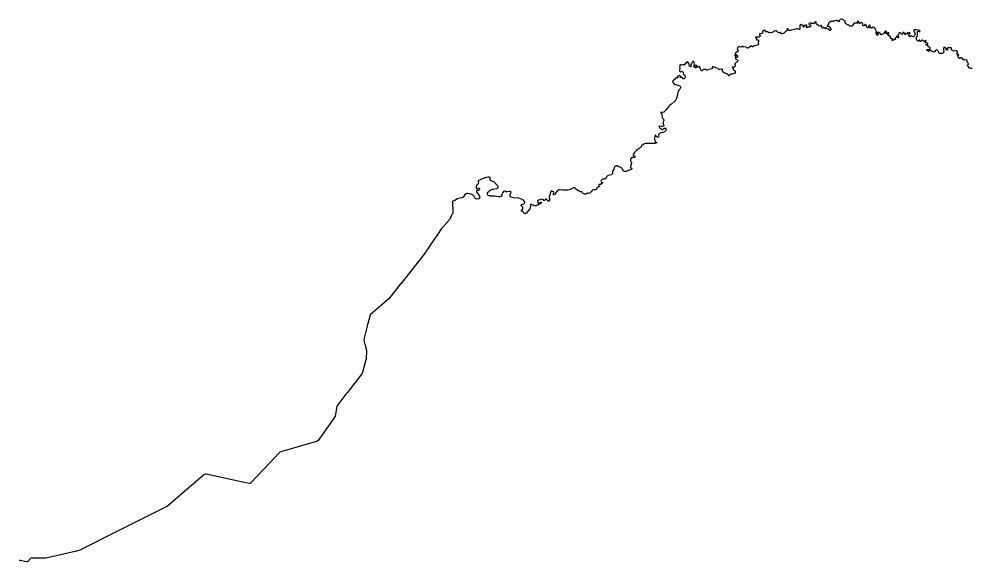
# Model space of a CAD drawing. Extents: x 293476 to 779698, y 145469 to 460400.
# Drawn here: x 336352 to 354812, y 234316 to 244837 of the extents above; entities that cross this region are included whole.
import ezdxf

# ---------------------------------------------------------------- set-up
doc = ezdxf.new("R2010")
doc.units = 0
doc.layers.add('Level 31', color=7, linetype='Continuous')

msp = doc.modelspace()

# ---------------------------------------------------------------- linework, layer by layer
at = {"layer": 'Level 31'}
for points in [[(354819, 243885), (354794, 243880), (354776, 243880), (354767, 243884), (354758, 243893), (354743, 243911), (354734, 243925), (354729, 243941), (354731, 243949), (354745, 243963), (354745, 243970), (354739, 243982), (354728, 243993), (354720, 244028), (354716, 244037), (354706, 244045), (354697, 244049), (354670, 244039), (354660, 244040), (354637, 244060), (354622, 244077), (354608, 244087), (354598, 244086), (354577, 244075), (354571, 244075), (354564, 244081), (354554, 244100), (354545, 244110), (354527, 244124), (354533, 244131), (354554, 244138), (354559, 244142), (354553, 244149), (354545, 244151), (354533, 244152), (354524, 244155), (354519, 244166), (354514, 244171), (354516, 244178), (354530, 244190), (354532, 244196), (354524, 244212), (354517, 244218), (354500, 244221), (354464, 244214), (354458, 244214), (354452, 244216), (354441, 244228), (354430, 244235), (354417, 244237), (354419, 244260), (354416, 244271), (354411, 244277), (354394, 244281), (354360, 244281), (354343, 244278), (354334, 244274), (354333, 244268), (354338, 244254), (354341, 244241), (354339, 244235), (354335, 244235), (354328, 244238), (354310, 244259), (354295, 244283), (354285, 244288), (354270, 244285), (354262, 244276), (354258, 244253), (354265, 244212), (354264, 244195), (354262, 244188), (354245, 244174), (354236, 244172), (354205, 244169), (354187, 244168), (354179, 244171), (354164, 244207), (354137, 244237), (354130, 244240), (354124, 244239), (354115, 244236), (354102, 244224), (354101, 244211), (354099, 244207), (354084, 244199), (354076, 244197), (354069, 244198), (354048, 244209), (354027, 244209), (354020, 244229), (354012, 244233), (354008, 244233), (353971, 244216), (353963, 244216), (353950, 244228), (353939, 244231), (353933, 244236), (353938, 244244), (353945, 244246), (353976, 244244), (353984, 244247), (353991, 244252), (354003, 244268), (354005, 244272), (354002, 244279), (353980, 244289), (353973, 244295), (353967, 244308), (353955, 244322), (353928, 244328), (353925, 244338), (353927, 244351), (353933, 244353), (353954, 244350), (353959, 244354), (353959, 244356), (353956, 244363), (353949, 244370), (353925, 244374), (353918, 244378), (353905, 244393), (353905, 244399), (353916, 244403), (353920, 244409), (353922, 244424), (353918, 244426), (353910, 244424), (353896, 244411), (353868, 244406), (353864, 244410), (353863, 244425), (353859, 244428), (353854, 244427), (353831, 244409), (353816, 244404), (353808, 244404), (353800, 244408), (353800, 244413), (353804, 244425), (353802, 244430), (353797, 244430), (353778, 244413), (353770, 244411), (353763, 244413), (353748, 244421), (353742, 244430), (353739, 244439), (353737, 244459), (353741, 244486), (353747, 244496), (353756, 244505), (353760, 244513), (353760, 244519), (353755, 244525), (353758, 244534), (353758, 244549), (353754, 244567), (353746, 244585), (353750, 244591), (353761, 244600), (353784, 244596), (353804, 244599), (353806, 244602), (353805, 244609), (353799, 244618), (353785, 244623), (353730, 244629), (353698, 244628), (353691, 244626), (353688, 244623), (353685, 244618), (353685, 244607), (353703, 244563), (353709, 244541), (353707, 244532), (353700, 244518), (353690, 244506), (353679, 244498), (353669, 244495), (353658, 244497), (353645, 244504), (353634, 244505), (353627, 244504), (353610, 244492), (353606, 244491), (353602, 244498), (353601, 244511), (353580, 244539), (353584, 244547), (353591, 244553), (353615, 244554), (353616, 244559), (353609, 244568), (353594, 244573), (353577, 244576), (353566, 244573), (353548, 244550), (353542, 244548), (353534, 244559), (353521, 244560), (353518, 244556), (353522, 244549), (353523, 244541), (353520, 244536), (353513, 244538), (353511, 244541), (353508, 244559), (353502, 244570), (353497, 244576), (353482, 244579), (353476, 244577), (353471, 244572), (353465, 244550), (353460, 244542), (353454, 244540), (353439, 244550), (353439, 244562), (353437, 244564), (353420, 244571), (353412, 244572), (353405, 244569), (353398, 244562), (353390, 244539), (353378, 244529), (353380, 244509), (353387, 244487), (353386, 244479), (353384, 244476), (353377, 244474), (353372, 244474), (353367, 244477), (353364, 244487), (353365, 244505), (353362, 244508), (353357, 244508), (353353, 244502), (353345, 244481), (353327, 244469), (353327, 244460), (353331, 244450), (353331, 244444), (353327, 244441), (353302, 244440), (353280, 244423), (353272, 244421), (353268, 244422), (353265, 244426), (353272, 244444), (353271, 244454), (353266, 244456), (353249, 244451), (353248, 244453), (353248, 244465), (353232, 244467), (353232, 244471), (353237, 244482), (353236, 244485), (353229, 244489), (353231, 244501), (353229, 244506), (353225, 244509), (353208, 244507), (353201, 244509), (353196, 244516), (353189, 244521), (353184, 244535), (353173, 244541), (353173, 244549), (353178, 244552), (353187, 244551), (353196, 244547), (353201, 244547), (353203, 244557), (353199, 244569), (353193, 244573), (353186, 244572), (353167, 244565), (353157, 244555), (353150, 244555), (353147, 244557), (353144, 244565), (353145, 244571), (353159, 244586), (353157, 244594), (353151, 244601), (353144, 244603), (353138, 244600), (353091, 244550), (353080, 244545), (353062, 244540), (353052, 244533), (353046, 244532), (353042, 244537), (353038, 244548), (353032, 244557), (353011, 244575), (353003, 244579), (352983, 244579), (352977, 244573), (352978, 244566), (352993, 244552), (352996, 244545), (352987, 244526), (352980, 244524), (352975, 244525), (352972, 244527), (352960, 244558), (352948, 244574), (352948, 244576), (352958, 244585), (352961, 244591), (352961, 244598), (352945, 244633), (352934, 244651), (352922, 244664), (352915, 244671), (352902, 244678), (352894, 244680), (352889, 244679), (352878, 244668), (352871, 244666), (352842, 244665), (352832, 244671), (352827, 244679), (352828, 244689), (352841, 244703), (352842, 244707), (352840, 244713), (352832, 244719), (352825, 244720), (352821, 244718), (352812, 244700), (352808, 244679), (352803, 244669), (352798, 244662), (352793, 244663), (352786, 244672), (352776, 244678), (352770, 244688), (352768, 244697), (352768, 244714), (352767, 244717), (352764, 244721), (352756, 244721), (352746, 244716), (352743, 244717), (352740, 244729), (352733, 244731), (352729, 244728), (352731, 244717), (352730, 244712), (352720, 244707), (352714, 244707), (352701, 244718), (352690, 244716), (352689, 244721), (352695, 244734), (352695, 244741), (352690, 244759), (352679, 244767), (352666, 244771), (352658, 244768), (352641, 244748), (352629, 244749), (352624, 244754), (352619, 244785), (352603, 244795), (352593, 244794), (352588, 244786), (352589, 244778), (352600, 244767), (352600, 244762), (352599, 244759), (352589, 244756), (352567, 244755), (352553, 244755), (352538, 244759), (352531, 244757), (352526, 244754), (352501, 244710), (352497, 244706), (352485, 244699), (352478, 244697), (352447, 244701), (352442, 244703), (352419, 244723), (352401, 244727), (352363, 244752), (352356, 244773), (352353, 244797), (352348, 244802), (352301, 244829), (352287, 244835), (352272, 244837), (352261, 244831), (352247, 244815), (352242, 244808), (352238, 244791), (352233, 244788), (352227, 244788), (352196, 244807), (352182, 244809), (352177, 244807), (352167, 244798), (352150, 244805), (352142, 244805), (352137, 244802), (352132, 244789), (352099, 244790), (352093, 244796), (352089, 244798), (352070, 244785), (352059, 244782), (352052, 244778), (352042, 244761), (352027, 244723), (352022, 244716), (352009, 244710), (352007, 244702), (352009, 244698), (352013, 244697), (352031, 244700), (352038, 244699), (352052, 244689), (352062, 244677), (352076, 244649), (352079, 244636), (352078, 244628), (352066, 244618), (352062, 244617), (352044, 244626), (352040, 244630), (352039, 244639), (352033, 244645), (352026, 244646), (352020, 244644), (352013, 244645), (352000, 244649), (352000, 244652), (352003, 244657), (352002, 244661), (351989, 244668), (351980, 244667), (351978, 244651), (351973, 244648), (351967, 244651), (351954, 244670), (351943, 244679), (351937, 244678), (351935, 244675), (351926, 244660), (351919, 244660), (351903, 244676), (351897, 244685), (351899, 244696), (351906, 244704), (351905, 244708), (351895, 244710), (351885, 244709), (351876, 244699), (351843, 244707), (351837, 244713), (351828, 244731), (351824, 244733), (351813, 244732), (351803, 244736), (351800, 244739), (351796, 244745), (351796, 244768), (351793, 244776), (351785, 244782), (351780, 244783), (351769, 244779), (351748, 244748), (351732, 244750), (351720, 244754), (351709, 244751), (351702, 244752), (351689, 244762), (351685, 244762), (351654, 244749), (351652, 244746), (351653, 244739), (351679, 244724), (351688, 244710), (351688, 244704), (351685, 244693), (351678, 244683), (351672, 244680), (351664, 244682), (351656, 244692), (351652, 244694), (351649, 244693), (351638, 244681), (351626, 244673), (351617, 244671), (351609, 244672), (351605, 244675), (351603, 244683), (351615, 244699), (351616, 244710), (351610, 244720), (351603, 244722), (351595, 244720), (351582, 244714), (351564, 244715), (351554, 244712), (351551, 244710), (351551, 244703), (351560, 244687), (351558, 244683), (351553, 244683), (351522, 244713), (351517, 244730), (351507, 244731), (351490, 244727), (351489, 244727)], [(351489, 244727), (351486, 244724), (351479, 244706), (351479, 244632), (351465, 244636), (351442, 244645), (351417, 244647), (351398, 244638), (351368, 244637), (351310, 244623), (351296, 244617), (351282, 244616), (351269, 244617), (351258, 244622), (351252, 244629), (351252, 244646), (351247, 244648), (351237, 244648), (351232, 244645), (351229, 244637), (351226, 244613), (351223, 244609), (351205, 244599), (351194, 244589), (351182, 244577), (351179, 244568), (351162, 244556), (351134, 244548), (351121, 244549), (351109, 244557), (351103, 244564), (351107, 244571), (351107, 244576), (351104, 244578), (351098, 244578), (351083, 244571), (351074, 244570), (351061, 244576), (351043, 244589), (351023, 244609), (351014, 244611), (351008, 244611), (350984, 244602), (350970, 244596), (350955, 244585), (350930, 244573), (350901, 244576), (350878, 244573), (350868, 244577), (350854, 244590), (350849, 244592), (350841, 244592), (350828, 244587), (350821, 244587), (350814, 244594), (350810, 244612), (350801, 244618), (350775, 244618), (350769, 244616), (350761, 244605), (350757, 244580), (350752, 244564), (350733, 244550), (350711, 244555), (350703, 244554), (350694, 244544), (350692, 244536), (350693, 244528), (350709, 244511), (350709, 244506), (350699, 244495), (350686, 244488), (350664, 244485), (350646, 244483), (350631, 244490), (350626, 244489), (350621, 244484), (350619, 244470), (350622, 244465), (350637, 244457), (350641, 244436), (350648, 244433), (350657, 244437), (350663, 244437), (350677, 244425), (350678, 244407), (350671, 244368), (350675, 244349), (350673, 244337), (350656, 244329), (350628, 244327), (350604, 244319), (350594, 244318), (350584, 244315), (350578, 244310), (350571, 244300), (350568, 244298), (350562, 244299), (350543, 244311), (350530, 244310), (350481, 244281), (350464, 244275), (350455, 244276), (350435, 244293), (350425, 244297), (350395, 244293), (350388, 244294), (350382, 244304), (350376, 244306), (350366, 244305), (350348, 244293), (350308, 244301), (350289, 244298), (350276, 244290), (350271, 244282), (350265, 244253), (350270, 244240), (350281, 244222), (350281, 244213), (350267, 244200), (350258, 244196), (350245, 244194), (350239, 244191), (350226, 244169), (350218, 244136), (350219, 244122), (350224, 244118), (350231, 244117), (350239, 244119), (350242, 244124), (350247, 244142), (350255, 244142), (350262, 244136), (350269, 244120), (350270, 244114), (350267, 244106), (350255, 244095), (350237, 244090), (350233, 244087), (350231, 244073), (350234, 244069), (350273, 244046), (350276, 244042), (350278, 244029), (350272, 244020), (350243, 243992), (350222, 243978), (350217, 243971), (350219, 243957), (350225, 243948), (350228, 243939), (350229, 243929), (350225, 243917), (350206, 243906), (350199, 243905), (350179, 243908), (350172, 243907), (350164, 243899), (350165, 243894), (350181, 243885), (350185, 243879), (350187, 243873), (350185, 243858), (350189, 243851), (350205, 243844), (350213, 243837), (350223, 243820), (350224, 243786), (350166, 243770), (350143, 243769), (350133, 243764), (350102, 243735), (350096, 243737), (350093, 243741), (350088, 243756), (350082, 243764), (350064, 243776), (350046, 243784), (350030, 243786), (350030, 243786), (350018, 243791), (349984, 243816), (349978, 243831), (349978, 243859), (349975, 243866), (349959, 243867), (349930, 243857), (349914, 243860), (349870, 243884), (349806, 243914), (349790, 243914), (349779, 243911), (349778, 243900), (349784, 243882), (349783, 243878), (349773, 243874), (349714, 243860), (349679, 243846), (349670, 243848), (349649, 243858), (349621, 243862), (349607, 243860), (349599, 243854), (349593, 243839), (349590, 243836), (349586, 243834), (349576, 243834), (349566, 243843), (349554, 243863), (349538, 243903), (349532, 243913), (349527, 243915), (349521, 243915), (349508, 243904), (349500, 243902), (349491, 243924), (349468, 243943), (349460, 243943), (349458, 243935), (349472, 243908), (349472, 243897), (349464, 243891), (349454, 243893), (349424, 243913), (349417, 243921), (349419, 243929), (349431, 243933), (349435, 243941), (349429, 243993), (349423, 244010), (349417, 244015), (349407, 244014), (349403, 244012), (349393, 244001), (349385, 243989), (349380, 243974), (349367, 243955), (349369, 243938), (349367, 243919), (349357, 243913), (349344, 243915), (349341, 243918), (349333, 243954), (349322, 243991), (349310, 244009), (349304, 244014), (349299, 244015), (349295, 244011), (349293, 243992), (349289, 243988), (349279, 243985), (349259, 243983), (349257, 243978), (349254, 243958), (349252, 243954), (349244, 243949), (349229, 243948), (349206, 243952), (349191, 243944), (349167, 243951), (349160, 243948), (349152, 243931), (349150, 243912), (349149, 243904), (349153, 243878), (349148, 243838), (349150, 243823), (349152, 243819), (349158, 243816), (349185, 243822), (349196, 243822), (349200, 243821), (349208, 243813), (349216, 243797), (349222, 243771), (349225, 243766), (349231, 243758), (349248, 243748), (349253, 243738), (349254, 243707), (349248, 243691), (349244, 243682), (349239, 243679), (349225, 243677), (349214, 243680), (349210, 243684), (349205, 243700), (349200, 243706), (349190, 243708), (349177, 243703), (349165, 243702), (349162, 243704), (349160, 243711), (349165, 243725), (349164, 243731), (349159, 243739), (349147, 243740), (349127, 243729), (349104, 243726), (349102, 243719), (349103, 243715), (349112, 243707), (349112, 243701), (349108, 243698), (349095, 243692), (349070, 243691), (349066, 243689), (349063, 243685), (349060, 243671), (349057, 243666), (349033, 243651), (349014, 243626), (349013, 243621), (349024, 243607), (349032, 243592), (349041, 243578), (349059, 243571), (349079, 243566), (349148, 243542), (349158, 243535), (349167, 243525), (349170, 243515), (349152, 243477), (349133, 243456), (349122, 243437), (349107, 243383), (349096, 243321), (349091, 243306), (349083, 243287), (349061, 243248), (349050, 243236), (348994, 243188), (348961, 243166), (348944, 243153), (348885, 243077), (348861, 243052), (348845, 243030), (348809, 243023), (348779, 243025), (348795, 243010), (348803, 242979), (348808, 242939), (348811, 242924), (348816, 242917), (348839, 242894), (348846, 242880), (348848, 242870), (348846, 242864), (348836, 242857), (348831, 242848), (348828, 242828), (348829, 242806), (348841, 242778), (348840, 242775), (348829, 242763), (348817, 242756), (348799, 242753), (348749, 242760), (348767, 242722), (348771, 242720), (348783, 242719), (348789, 242713), (348795, 242701), (348805, 242696), (348821, 242699), (348850, 242721), (348863, 242724), (348873, 242723), (348881, 242718), (348884, 242712), (348883, 242691), (348877, 242671), (348857, 242654), (348822, 242639), (348785, 242633), (348770, 242628), (348751, 242617), (348745, 242611), (348739, 242594), (348745, 242566), (348740, 242554), (348735, 242549), (348726, 242546), (348715, 242546), (348705, 242552), (348700, 242558), (348691, 242581), (348685, 242586), (348680, 242587), (348670, 242579), (348667, 242569), (348663, 242527), (348663, 242507), (348666, 242485), (348674, 242458), (348679, 242452), (348693, 242450), (348704, 242446), (348706, 242442), (348705, 242439), (348671, 242426), (348648, 242423), (348622, 242424), (348605, 242427), (348587, 242428), (348563, 242424), (348538, 242427), (348505, 242423), (348489, 242423), (348468, 242417), (348452, 242406), (348419, 242390), (348402, 242361), (348387, 242344), (348368, 242330), (348322, 242301), (348304, 242285), (348275, 242250), (348258, 242217), (348250, 242212), (348251, 242201), (348255, 242194), (348265, 242186), (348279, 242182), (348283, 242179), (348284, 242168), (348282, 242163), (348274, 242156), (348268, 242153), (348253, 242153), (348241, 242156), (348232, 242156), (348224, 242151), (348210, 242136), (348200, 242130), (348195, 242110), (348196, 242091), (348204, 242075), (348214, 242063), (348215, 242053), (348196, 241979), (348196, 241973), (348200, 241965), (348221, 241940), (348221, 241934), (348217, 241928), (348204, 241919), (348183, 241909), (348155, 241900), (348128, 241889), (348115, 241885), (348100, 241883), (348081, 241884), (348068, 241886), (348058, 241895), (348035, 241940), (348021, 241954), (347995, 241969), (347968, 241974), (347936, 241990), (347923, 241991), (347916, 241989), (347894, 241975), (347887, 241969), (347879, 241957), (347875, 241926), (347857, 241898), (347851, 241875), (347850, 241843), (347843, 241832), (347837, 241826), (347823, 241817), (347785, 241809), (347749, 241797), (347738, 241787), (347731, 241777), (347718, 241749), (347709, 241742), (347707, 241740), (347707, 241740), (347704, 241740), (347701, 241740), (347699, 241740), (347698, 241739), (347696, 241738), (347682, 241736), (347661, 241737), (347649, 241729), (347629, 241707), (347625, 241696), (347629, 241681), (347633, 241677), (347651, 241671), (347654, 241668), (347654, 241657), (347644, 241649), (347614, 241632), (347590, 241628), (347586, 241625), (347580, 241610), (347581, 241602), (347585, 241599), (347597, 241597), (347598, 241591), (347589, 241585), (347568, 241578), (347554, 241569), (347544, 241559), (347525, 241536), (347514, 241528), (347503, 241526), (347492, 241529), (347480, 241530), (347459, 241522), (347446, 241511), (347440, 241488), (347425, 241480), (347401, 241462), (347380, 241456), (347369, 241456), (347356, 241460), (347350, 241458), (347334, 241446), (347320, 241443), (347311, 241446), (347297, 241452), (347276, 241456), (347271, 241460), (347265, 241468), (347263, 241483), (347260, 241490), (347250, 241492), (347234, 241488), (347219, 241487), (347187, 241509), (347155, 241528), (347138, 241543), (347132, 241553), (347123, 241560), (347110, 241565), (347096, 241564), (347028, 241533), (347007, 241526), (346980, 241520), (346959, 241519), (346929, 241523), (346885, 241522), (346842, 241529), (346813, 241526), (346796, 241522), (346783, 241514), (346768, 241498), (346733, 241441), (346722, 241432), (346717, 241430), (346707, 241433), (346703, 241443), (346705, 241456), (346713, 241473), (346712, 241484), (346709, 241488), (346686, 241495), (346679, 241504), (346666, 241505), (346659, 241500), (346654, 241492), (346643, 241455), (346625, 241411), (346622, 241400), (346621, 241380), (346632, 241342), (346631, 241331), (346625, 241316), (346613, 241307), (346606, 241307), (346594, 241317), (346575, 241343), (346568, 241348), (346552, 241345), (346547, 241342), (346543, 241339), (346537, 241325), (346531, 241321), (346515, 241319), (346502, 241338), (346496, 241343), (346481, 241347), (346451, 241342), (346405, 241322), (346395, 241311), (346395, 241305), (346401, 241282), (346409, 241272), (346419, 241268), (346423, 241270), (346428, 241277), (346452, 241283), (346462, 241289), (346467, 241290), (346473, 241286), (346474, 241280), (346467, 241270), (346457, 241264), (346438, 241259), (346436, 241257), (346430, 241249), (346426, 241243), (346416, 241234), (346390, 241230), (346385, 241228), (346378, 241220), (346370, 241217), (346344, 241218), (346326, 241221), (346282, 241240), (346266, 241243), (346263, 241241), (346261, 241237), (346261, 241213), (346251, 241187), (346246, 241155), (346237, 241143), (346206, 241114), (346202, 241109), (346197, 241088), (346192, 241082), (346187, 241077), (346174, 241071), (346155, 241069), (346138, 241071), (346129, 241076), (346123, 241088), (346118, 241095), (346092, 241116), (346087, 241123), (346085, 241133), (346088, 241140), (346102, 241145), (346109, 241152), (346111, 241160), (346113, 241185), (346104, 241196), (346084, 241208), (346078, 241221), (346078, 241233), (346079, 241238), (346089, 241246), (346128, 241259), (346142, 241268), (346147, 241274), (346150, 241281), (346146, 241293), (346122, 241327), (346115, 241334), (346088, 241348), (346017, 241369), (345957, 241365), (345904, 241380), (345883, 241388), (345875, 241394), (345866, 241405), (345863, 241420), (345866, 241433), (345884, 241479), (345882, 241491), (345875, 241496), (345849, 241495), (345808, 241486), (345800, 241486), (345784, 241489), (345761, 241503), (345748, 241502), (345743, 241500), (345733, 241489), (345720, 241471), (345703, 241426), (345693, 241406), (345689, 241400), (345672, 241392), (345646, 241390), (345571, 241403), (345539, 241405), (345488, 241405), (345471, 241409), (345459, 241412), (345441, 241420), (345434, 241426), (345428, 241439), (345427, 241450), (345428, 241461), (345437, 241479), (345445, 241489), (345472, 241513), (345494, 241527), (345524, 241537), (345537, 241539), (345609, 241556), (345620, 241561), (345630, 241569), (345633, 241573), (345633, 241592), (345625, 241605), (345547, 241680), (345532, 241688), (345487, 241710), (345476, 241719), (345474, 241727), (345482, 241751), (345481, 241762), (345477, 241766), (345462, 241771), (345438, 241774), (345408, 241769), (345392, 241765), (345345, 241744), (345297, 241729), (345278, 241717), (345250, 241708), (345247, 241704), (345244, 241694), (345250, 241654), (345249, 241646), (345238, 241633), (345227, 241629), (345222, 241625), (345217, 241615), (345209, 241592), (345208, 241568), (345214, 241555), (345222, 241549), (345228, 241549), (345241, 241552), (345254, 241563), (345265, 241562), (345269, 241556), (345271, 241544), (345265, 241524), (345262, 241518), (345251, 241513), (345233, 241516), (345223, 241515), (345216, 241511), (345213, 241502), (345216, 241491), (345257, 241426), (345274, 241405), (345280, 241390), (345279, 241379), (345274, 241372), (345258, 241355), (345250, 241351), (345221, 241348), (345202, 241352), (345191, 241362), (345169, 241396), (345143, 241421), (345122, 241434), (345077, 241452), (345047, 241458), (345031, 241456), (345014, 241452), (345000, 241449), (344993, 241444), (344981, 241423), (344954, 241388), (344943, 241378), (344931, 241372), (344893, 241365), (344847, 241352), (344793, 241323), (344753, 241306), (344749, 241302), (344747, 241284), (344749, 241274), (344751, 241209), (344754, 241179), (344758, 241099), (344757, 241083), (344753, 241074), (344746, 241061)], [(344746, 241061), (344744, 241057), (344741, 241052), (344739, 241050), (344739, 241050), (344739, 241050), (344738, 241048), (344698, 240960), (344697, 240958), (344695, 240956), (344641, 240892), (344640, 240890), (344638, 240889), (344541, 240784), (344539, 240782), (344538, 240780), (344449, 240648), (344447, 240646), (344446, 240644), (344305, 240437), (344304, 240435), (344303, 240433), (344200, 240282), (344199, 240280), (344197, 240278), (343747, 239708), (343745, 239706), (343744, 239704), (343516, 239416), (343515, 239414), (343513, 239412), (343154, 239102), (343152, 239100), (343152, 239098), (343098, 238889), (343097, 238887), (343097, 238884), (343032, 238629), (343031, 238627), (343032, 238624), (343047, 238550), (343047, 238548), (343048, 238545), (343082, 238418), (343082, 238415), (343082, 238413), (343073, 238240), (343073, 238238), (343072, 238235), (342996, 237967), (342996, 237965), (342994, 237963), (342841, 237768), (342840, 237766), (342838, 237764), (342713, 237601), (342707, 237593), (342705, 237591), (342705, 237591), (342704, 237590), (342704, 237590), (342506, 237333), (342473, 237139), (342354, 236963), (342328, 236930), (342164, 236693), (342150, 236676), (342128, 236659), (342114, 236652), (342000, 236619), (341669, 236523), (341442, 236458), (341406, 236444), (341388, 236430), (341195, 236226), (340841, 235852), (340834, 235844), (340823, 235835), (340813, 235834), (340680, 235864), (340366, 235932), (340032, 236007), (340032, 236007), (339985, 236016), (339969, 236017), (339946, 236012), (339928, 236000), (339556, 235683), (339225, 235397), (339202, 235382), (338262, 234912), (337528, 234547), (337481, 234528), (337465, 234523), (337131, 234450), (336869, 234391), (336586, 234390), (336574, 234383), (336523, 234323), (336507, 234316), (336496, 234316), (336375, 234341), (336351, 234343)]]:
    msp.add_lwpolyline(points, dxfattribs=at)

doc.saveas('drawing.dxf')
